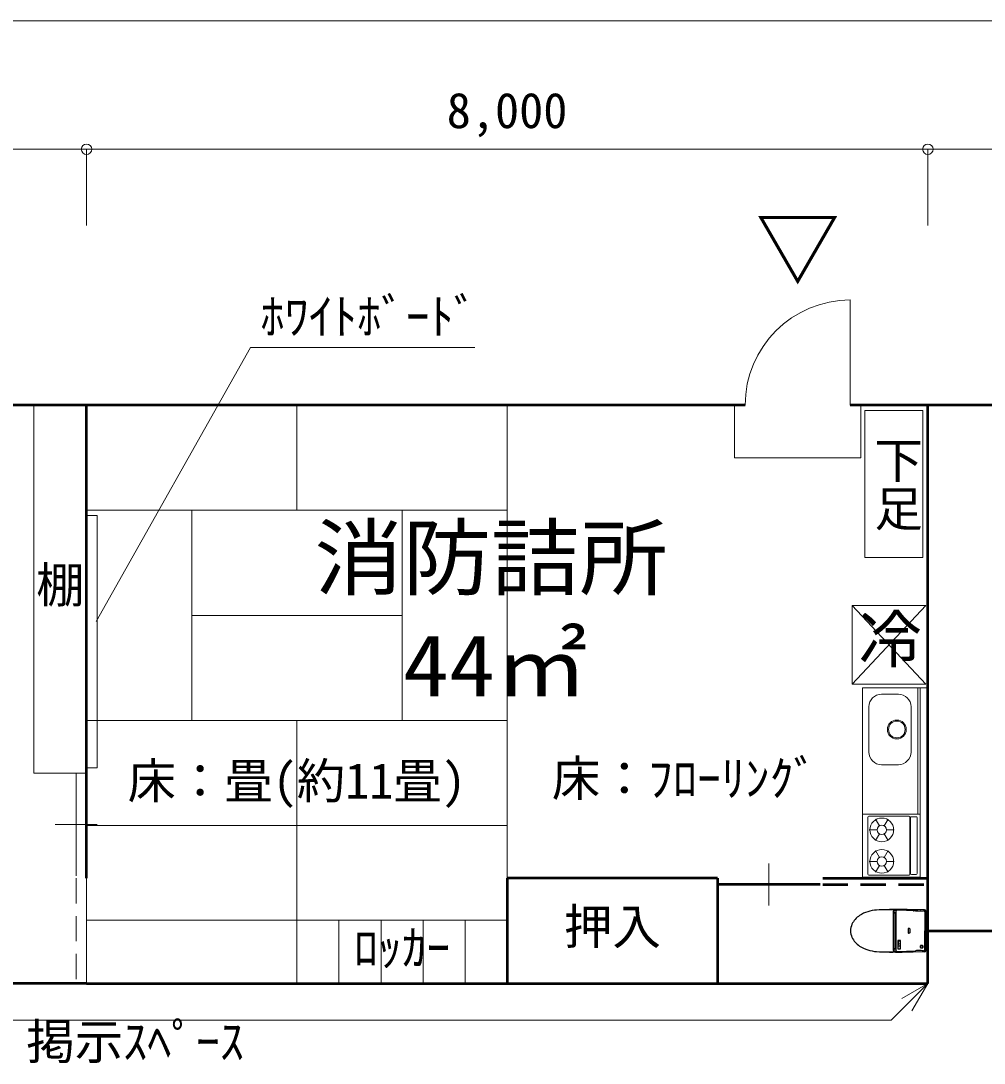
# Model space of a CAD drawing. Units: millimetres at full size, sheet at 1:200; details may follow other scales. Extents: x -55340 to 55340, y -38040 to 38040.
# Drawn here: x -11222 to -2062, y -9987 to -73 of the extents above; entities that cross this region are included whole.
import ezdxf
from ezdxf.enums import TextEntityAlignment as Align

# ---------------------------------------------------------------- set-up
doc = ezdxf.new("R2010")
doc.units = ezdxf.units.MM
doc.header["$LTSCALE"] = 200
doc.header["$PDMODE"] = 32
doc.header["$PDSIZE"] = 100
doc.linetypes.add('DASHED1', pattern=[1.8, 1.2, -0.6])
doc.layers.add('1-1_中心線', color=7, linetype='Continuous', lineweight=18)
doc.styles.add('@ＭＳ ゴシック', font='')
doc.styles.add('ＭＳ ゴシック', font='')
doc.styles.get('@ＭＳ ゴシック').set_extended_font_data('@MS Gothic')
doc.styles.get('ＭＳ ゴシック').set_extended_font_data('MS Gothic')

msp = doc.modelspace()

# ---------------------------------------------------------------- linework, layer by layer
at = {"layer": '1-1_中心線', "color": 4, "lineweight": 9}
for p, q in [((17902.7, -73), (-21597.3, -73)), ((-10597.3, -1294.6), (-19097.3, -1294.6)), ((-10597.3, -1294.6), (-2597.3, -1294.6)), ((-10597.3, -1294.6), (-10597.3, -2018.7)), ((-2597.3, -1294.6), (-2597.3, -2018.7)), ((-2597.3, -1294.6), (-2597.3, -2018.7)), ((-2597.3, -1294.6), (3902.7, -1294.6)), ((-3316.8, -5632.8), (-2616.8, -6382.8)), ((-3316.8, -5632.8), (-3316.8, -6382.8)), ((-3316.8, -5632.8), (-2616.8, -5632.8)), ((-3316.8, -6382.8), (-2616.8, -5632.8)), ((-3316.8, -6382.8), (-2616.8, -6382.8)), ((-2669.8, -8228.1), (-2669.8, -6418.1))]:
    msp.add_line(p, q, dxfattribs=at)
at = {"layer": '1-1_中心線', "color": 3}
for p, q in [((-3335.1, -2728.1), (-3335.1, -3728.1)), ((-3196.4, -3778.1), (-3196.4, -5178.1)), ((-2646.4, -3778.1), (-3196.4, -3778.1)), ((-2646.4, -3778.1), (-2646.4, -5178.1)), ((-3196.4, -5178.1), (-2646.4, -5178.1)), ((-3219.8, -6418.1), (-2597.3, -6418.1)), ((-2693.8, -7618.1), (-2693.8, -6418.1)), ((-2669.8, -7618.1), (-2669.8, -6418.1)), ((-10697.3, -8204.4), (-10697.3, -7228.1)), ((-10697.3, -7716.3), (-10897.3, -7716.3)), ((-10697.3, -7716.3), (-10497.3, -7716.3)), ((-4109.2, -8286.7), (-4109.2, -8086.7)), ((-4109.2, -8286.7), (-4109.2, -8486.7))]:
    msp.add_line(p, q, dxfattribs=at)
at = {"layer": '1-1_中心線', "color": 5, "lineweight": 50}
for p, q in [((-4335.1, -3728.1), (-11347.3, -3728.1)), ((-10597.3, -7228.1), (-10597.3, -3728.1)), ((-4335.1, -3728.1), (-4597.3, -3728.1)), ((11527.7, -3728.1), (-3335.1, -3728.1)), ((-2597.3, -9228.1), (-2597.3, -3728.1)), ((-10597.3, -8228.1), (-10597.3, -7228.1)), ((-4597.3, -8228.1), (-6597.3, -8228.1)), ((-6597.3, -8228.1), (-6597.3, -9228.1)), ((-4597.3, -8228.1), (-4597.3, -9228.1)), ((-3597.3, -8228.1), (-2597.3, -8228.1)), ((-3621, -8286.7), (-4597.3, -8286.7)), ((-10597.3, -9228.1), (-19097.3, -9228.1)), ((-10597.3, -9228.1), (-2597.3, -9228.1))]:
    msp.add_line(p, q, dxfattribs=at)
at = {"layer": '1-1_中心線'}
for p, q in [((-11097.3, -7228.1), (-11097.3, -3728.1)), ((-8597.3, -4728.1), (-8597.3, -3728.1)), ((-6597.3, -8228.1), (-6597.3, -3728.1)), ((-4435.1, -3728.1), (-4435.1, -4228.1)), ((-3235.1, -3728.1), (-3235.1, -4228.1)), ((-3235.1, -4228.1), (-4435.1, -4228.1)), ((-6597.3, -4728.1), (-10597.3, -4728.1)), ((-9597.3, -6728.1), (-9597.3, -4728.1)), ((-7597.3, -6728.1), (-7597.3, -4728.1)), ((-10597.3, -4778.1), (-10497.3, -4778.1)), ((-10497.3, -7178.1), (-10497.3, -4778.1)), ((-9597.3, -5728.1), (-7597.3, -5728.1)), ((-3037.8, -6478.1), (-2877.8, -6478.1)), ((-3157.8, -7028.1), (-3157.8, -6598.1)), ((-2757.8, -6598.1), (-2757.8, -7028.1)), ((-6597.3, -6728.1), (-10597.3, -6728.1)), ((-11097.3, -7228.1), (-10597.3, -7228.1)), ((-10597.3, -7178.1), (-10497.3, -7178.1)), ((-3037.8, -7148.1), (-2877.8, -7148.1)), ((-6597.3, -7728.1), (-10597.3, -7728.1)), ((-10597.3, -7728.1), (-10597.3, -9228.1)), ((-3167.8, -8189.6), (-3167.8, -7646.6)), ((-3159.8, -7638.6), (-2775.8, -7638.6)), ((-3095.1, -7665.5), (-3057.9, -7729.8)), ((-3013.7, -7729.8), (-2976.6, -7665.5)), ((-2767.8, -7646.6), (-2767.8, -8189.6)), ((-2761.8, -7652.6), (-2761.8, -8183.6)), ((-2709.8, -7642.6), (-2751.8, -7642.6)), ((-2699.8, -7652.6), (-2699.8, -8183.6)), ((-3080.1, -7768.1), (-3154.3, -7768.1)), ((-3095.1, -7870.7), (-3057.9, -7806.4)), ((-3013.7, -7806.4), (-2976.6, -7870.7)), ((-2917.3, -7768.1), (-2991.6, -7768.1)), ((-3095.1, -7965.5), (-3057.9, -8029.8)), ((-3013.7, -8029.8), (-2976.6, -7965.5)), ((-3080.1, -8068.1), (-3154.3, -8068.1)), ((-3095.1, -8170.7), (-3057.9, -8106.4)), ((-3013.7, -8106.4), (-2976.6, -8170.7)), ((-2917.3, -8068.1), (-2991.6, -8068.1)), ((-3159.8, -8197.6), (-2775.8, -8197.6)), ((-2751.8, -8193.6), (-2709.8, -8193.6)), ((-8197.3, -8628.1), (-8197.3, -9228.1)), ((-7797.3, -8628.1), (-7797.3, -9228.1)), ((-7397.3, -8628.1), (-7397.3, -9228.1)), ((-6997.3, -8628.1), (-6997.3, -9228.1)), ((-2597.3, -9228.1), (-2948, -9578.8)), ((-2597.3, -9228.1), (-2845.9, -9371.6)), ((-2597.3, -9228.1), (-2748.7, -9490.4)), ((-18746.6, -9578.8), (-2948, -9578.8))]:
    msp.add_line(p, q, dxfattribs=at)
at = {"layer": '1-1_中心線', "color": 3, "linetype": 'DASHED1'}
msp.add_line((-10697.3, -8228.1), (-10697.3, -9228.1), dxfattribs=at)
at = {"layer": '1-1_中心線', "color": 5, "linetype": 'DASHED1', "lineweight": 50}
msp.add_line((-3597.3, -8286.7), (-2597.3, -8286.7), dxfattribs=at)
at = {"layer": '1-1_中心線', "color": 2, "lineweight": 25}
for p, q in [((-2958.1, -8525.4), (-2958.6, -8525.4)), ((-2958.6, -8525.4), (-2958.6, -8525.4)), ((-2958.1, -8525.4), (-2957.9, -8525.4)), ((-2933.1, -8525.8), (-2953.5, -8526)), ((-2909, -8525.6), (-2937.5, -8525.9)), ((-2917.1, -8525.8), (-2933.1, -8525.8)), ((-2876.5, -8525.4), (-2907.7, -8525.7)), ((-2796.4, -8526), (-2876.5, -8525.4)), ((-2828.8, -8525.6), (-2828.8, -8525.6)), ((-2828.8, -8525.6), (-2828.8, -8525.6)), ((-2828.8, -8525.6), (-2828.8, -8525.6)), ((-2796.4, -8526), (-2796.4, -8526)), ((-2629.3, -8527.9), (-2795.2, -8525.7)), ((-2795.2, -8525.7), (-2795.2, -8525.7)), ((-2924, -8914.6), (-2924, -8541.9)), ((-2918.5, -8557.6), (-2918.5, -8533.1)), ((-2916.4, -8557.3), (-2918.5, -8557.2)), ((-2916, -8558.1), (-2915.4, -8557.8)), ((-2912, -8562.1), (-2912, -8894.1)), ((-2907.3, -8557.7), (-2905.6, -8557.7)), ((-2905.6, -8557.7), (-2906.4, -8557.6)), ((-2905.7, -8894.5), (-2905.7, -8561.7)), ((-2905.6, -8557.7), (-2905.5, -8557.7)), ((-2903.7, -8559.9), (-2902.2, -8561.1)), ((-2901.7, -8561.8), (-2901.7, -8894.4)), ((-2898.4, -8913.5), (-2898.4, -8542.8)), ((-2714.1, -8538.9), (-2890.4, -8530.8)), ((-2878.2, -8528.1), (-2797, -8529)), ((-2796.8, -8529), (-2795.7, -8526.2)), ((-2795.9, -8526.5), (-2795.9, -8526.8)), ((-2738.5, -8537.3), (-2738.2, -8536.4)), ((-2713.8, -8538.6), (-2735.4, -8537.6)), ((-2691.5, -8536.8), (-2734.5, -8536)), ((-2699.5, -8536.1), (-2713.5, -8535.9)), ((-2713.5, -8536.4), (-2713.5, -8535.9)), ((-2691.5, -8536.8), (-2671.5, -8537.2)), ((-2617.6, -8916.3), (-2617.6, -8539.9)), ((-2617.6, -8539.9), (-2617.6, -8539.9)), ((-2784.2, -8708), (-2784.2, -8748.2)), ((-2784.2, -8708), (-2784.2, -8748.2)), ((-2772.1, -8706.5), (-2782.7, -8706.5)), ((-2772.1, -8706.5), (-2782.7, -8706.5)), ((-2770.6, -8708), (-2770.6, -8748.2)), ((-2770.6, -8708), (-2770.6, -8748.2)), ((-2881.9, -8820.8), (-2881.9, -8871.2)), ((-2858.3, -8819.5), (-2880.6, -8819.5)), ((-2857.1, -8871.2), (-2857.1, -8820.8)), ((-2772.1, -8749.7), (-2782.7, -8749.7)), ((-2772.1, -8749.7), (-2782.7, -8749.7)), ((-2625.8, -8908), (-2625.8, -8728.1)), ((-2921.6, -8898.6), (-2924, -8898.5)), ((-2924, -8900.6), (-2922.8, -8900.6)), ((-2921.8, -8922.2), (-2921.8, -8901.6)), ((-2921.6, -8898.6), (-2920, -8898.6)), ((-2921.5, -8899.2), (-2921.5, -8898.6)), ((-2921.5, -8898.8), (-2918.2, -8898.8)), ((-2921.5, -8899.1), (-2916.3, -8899)), ((-2920.2, -8901), (-2919.4, -8901.6)), ((-2919, -8919.3), (-2919, -8902.8)), ((-2917.3, -8898.6), (-2917.2, -8898.7)), ((-2915.4, -8898.4), (-2916, -8898.1)), ((-2905.6, -8898.5), (-2907.3, -8898.5)), ((-2906.3, -8898.7), (-2905.5, -8898.5)), ((-2905.5, -8898.5), (-2905.6, -8898.5)), ((-2890.4, -8925.5), (-2714.1, -8917.3)), ((-2881.9, -8876.4), (-2881.9, -8897.9)), ((-2880.6, -8872.5), (-2858.3, -8872.5)), ((-2859.3, -8874.1), (-2879.6, -8874.1)), ((-2879.6, -8900.1), (-2859.3, -8900.1)), ((-2857, -8897.9), (-2857, -8876.4)), ((-2668.5, -8887.6), (-2668.4, -8871.7)), ((-2668.5, -8887.6), (-2668.4, -8887.6)), ((-2668.4, -8871.7), (-2668.4, -8887.6)), ((-2665.4, -8890.8), (-2649.7, -8890.8)), ((-2665.4, -8891), (-2649.7, -8890.9)), ((-2665.3, -8868.3), (-2649.7, -8868.3)), ((-2649.7, -8868.4), (-2665.3, -8868.4)), ((-2646.4, -8887.6), (-2646.4, -8871.7)), ((-2646.2, -8871.7), (-2646.2, -8887.6)), ((-2617.6, -8916.3), (-2617.6, -8916.3)), ((-2956.9, -8930.5), (-2930.6, -8930.7)), ((-2907, -8929.7), (-2907.3, -8929.1)), ((-2906.2, -8925.9), (-2906.4, -8926.1)), ((-2898.1, -8928.8), (-2893.1, -8928.8)), ((-2897.8, -8930.2), (-2847.2, -8930)), ((-2893.1, -8928.8), (-2848.5, -8928.4)), ((-2877.1, -8930.3), (-2867.7, -8930.3)), ((-2838.3, -8929.1), (-2838.4, -8928.7))]:
    msp.add_line(p, q, dxfattribs=at)
at = {"layer": '1-1_中心線'}
for points in [[(-6905.4, -3181.5), (-9038, -3181.5), (-10506.8, -5786.3)], [(-8597.3, -6728.1), (-8597.3, -7728.1), (-8597.3, -8628.1), (-10597.3, -8628.1)], [(-6597.3, -8628.1), (-8597.3, -8628.1), (-8597.3, -9228.1)]]:
    msp.add_lwpolyline(points, dxfattribs=at)
at = {"layer": '1-1_中心線', "color": 5, "lineweight": 50}
msp.add_lwpolyline([(-2597.3, -8728.1), (6402.7, -8728.1), (6402.7, -3728.1)], dxfattribs=at)
at = {"layer": '1-1_中心線', "color": 3}
msp.add_lwpolyline([(-3219.8, -6418.1), (-3219.8, -7618.1), (-2669.8, -7618.1)], dxfattribs=at)
msp.add_lwpolyline([(-2669.8, -8218.1), (-2669.8, -7618.1), (-3219.8, -7618.1), (-3219.8, -8218.1)], close=True, dxfattribs=at)
at = {"layer": '1-1_中心線', "color": 2, "lineweight": 25}
for points in [[(-2625.8, -8548.3), (-2625.8, -8548.3), (-2625.8, -8728.1)], [(-2882.1, -8876.4), (-2882.1, -8889.5), (-2882.1, -8895.9), (-2882.1, -8897.5), (-2882.1, -8897.9)], [(-2859.4, -8873.9), (-2872, -8873.9), (-2877.9, -8873.9), (-2879.3, -8873.9), (-2879.7, -8873.9)], [(-2879.7, -8900.3), (-2867.1, -8900.3), (-2861.2, -8900.3), (-2859.7, -8900.3), (-2859.4, -8900.3)], [(-2856.9, -8897.9), (-2856.9, -8884.8), (-2856.9, -8878.4), (-2856.9, -8876.8), (-2856.9, -8876.4)], [(-2962.6, -8929.5), (-2962.7, -8929.5), (-2963.1, -8929.7)], [(-2629.3, -8928.3), (-2735.9, -8929.9), (-2842.4, -8930.9), (-2906.4, -8931.1), (-2922.4, -8931.1), (-2926.4, -8931.1), (-2927.4, -8931.1)]]:
    msp.add_lwpolyline(points, dxfattribs=at)
for points in [[(-2876.5, -8834.3), (-2873.4, -8834.3), (-2873.4, -8830.3), (-2876.5, -8830.3)], [(-2876.5, -8854.2), (-2873.3, -8854.2), (-2873.4, -8850.2), (-2876.5, -8850.2)], [(-2865.6, -8834.3), (-2862.4, -8834.3), (-2862.4, -8830.3), (-2865.6, -8830.3)], [(-2865.6, -8854.2), (-2862.4, -8854.2), (-2862.4, -8850.2), (-2865.6, -8850.2)]]:
    msp.add_lwpolyline(points, close=True, dxfattribs=at)
at = {"layer": '1-1_中心線'}
for centre, radius in [((-2892.8, -6813.1), 90), ((-2892.8, -6813.1), 79), ((-3035.8, -7768.1), 112.5), ((-3035.8, -7768.1), 44.2), ((-3035.8, -8068.1), 112.5), ((-3035.8, -8068.1), 44.2)]:
    msp.add_circle(centre, radius, dxfattribs=at)
at = {"layer": '1-1_中心線', "color": 3}
msp.add_arc((-3335.1, -3728.1), 1000, 90, 180, dxfattribs=at)
at = {"layer": '1-1_中心線'}
for centre, radius, start, end in [((-3037.8, -6598.1), 120, 90, 180), ((-2877.8, -6598.1), 120, 0, 90), ((-3037.8, -7028.1), 120, 180, 270), ((-2877.8, -7028.1), 120, 270, 0), ((-3159.8, -7646.6), 8, 90, 180), ((-2775.8, -7646.6), 8, 0, 90), ((-2751.8, -7652.6), 10, 90, 180), ((-2709.8, -7652.6), 10, 0, 90), ((-3159.8, -8189.6), 8, 180, 270), ((-2775.8, -8189.6), 8, 270, 0), ((-2751.8, -8183.6), 10, 180, 270), ((-2709.8, -8183.6), 10, 270, 0)]:
    msp.add_arc(centre, radius, start, end, dxfattribs=at)
at = {"layer": '1-1_中心線', "color": 2, "lineweight": 25}
for centre, radius, start, end in [((-2959.1, -8535.1), 9.76, 87.35752, 126.51899), ((-2958, -8527.6), 2.21, 81.10521, 86.54905), ((-2956.9, -8514.5), 11.4, 265.68039, 267.72618), ((-2957.7, -8525.9), 0.51, 43.94456, 85.77412), ((-2957.7, -8525.9), 0.52, 8.80249, 43.26045), ((-2955, -8451.8), 74.2, 268.19392, 271.15975), ((-2957.4, -8525.9), 0.2, 331.44697, 6.29333), ((-2915, -8320.8), 205, 269.40509, 272.03411), ((-2908.7, -8531.8), 6.18, 79.50184, 92.48626), ((-2768.3, -8576.7), 120.5, 154.80307, 156.17409), ((-2796.4, -8526.5), 0.5, 355.75349, 89.37407), ((-2795.2, -8526.2), 0.5, 89.43603, 157.56166), ((-2795.2, -8526.2), 0.5, 157.56231, 180.04334), ((-3121.3, -8766.5), 222.3, 124.20698, 153.09347), ((-3069.4, -8856.9), 326.3, 92.72851, 122.82607), ((-2957.1, -10722.1), 2194.8, 90.7675, 93.33978), ((-2964.5, -10122.7), 1595.4, 88.72917, 90.78958), ((-2926.7, -8615), 87.3, 78.72283, 91.58177), ((-2907.3, -8541.3), 16.8, 159.35272, 182.14445), ((-2922.5, -8469), 89.4, 269.04883, 274.17453), ((-2919, -8537.4), 4.4, 103.74371, 152.90112), ((-2918, -8539.3), 6.5, 90.65264, 108.64671), ((-2919.2, -8557.7), 0.72, 327.03196, 2.72837), ((-2916.8, -8428.5), 104.3, 269.30853, 274.97264), ((-2916.1, -8705.5), 148.3, 86.23861, 90.10373), ((-2916, -8562.1), 4, 0.02779, 89.96349), ((-2909.2, -8684.7), 127, 89.13024, 92.80232), ((-2909.7, -8536), 6.68, 58.44549, 89.14007), ((-2909.6, -8519.2), 13.4, 278.04511, 283.01746), ((-2906.8, -8531.2), 1.02, 279.7308, 327.41197), ((-2906.7, -8531.2), 0.96, 322.10663, 61.19968), ((-2846, -8560.7), 59.7, 177.09809, 180.9368), ((-2905.9, -8558.6), 1, 25.87757, 65.36486), ((-2897.8, -8553.7), 8.51, 211.6887, 226.3086), ((-2903.2, -8562.3), 1.54, 17.90583, 48.28962), ((-2890.6, -8538.8), 8.01, 89.23312, 179.9087), ((-2939.4, -8542.1), 41, 359.03542, 4.64198), ((-2877.5, -8512.5), 15.5, 266.14559, 267.1851), ((-2797.1, -8526.8), 2.25, 271.48, 280.84837), ((-2734.6, -8509.2), 28.4, 262.06259, 268.41144), ((-2737.8, -8536.7), 0.57, 103.39257, 146.56343), ((-2736.7, -8542.1), 6.06, 90.3172, 101.10748), ((-2735.4, -8573.9), 37.9, 88.57022, 91.97164), ((-2681.1, -7826.6), 713.1, 267.34778, 269.9214), ((-2681.7, -7850.4), 689, 267.32768, 269.15252), ((-2698.2, -8536.6), 1.32, 158.67401, 184.40152), ((-2682.5, -7923.4), 615.9, 269.1232, 270.77497), ((-2680.4, -8068.3), 471.4, 269.79744, 273.18279), ((-2673.5, -8462.1), 77.1, 269.53231, 274.60497), ((-2671.5, -8585.3), 48.1, 86.55587, 89.98203), ((-2669, -8546.9), 9.68, 79.53812, 87.35208), ((-2667.4, -8538.2), 0.81, 49.21906, 79.69112), ((-2667.6, -8536.1), 2.89, 275.17257, 283.52674), ((-2667.3, -8538), 0.52, 0.08794, 46.4365), ((-2668.7, -8538.1), 2.02, 335.54494, 4.21153), ((-2658.7, -8435.6), 103.5, 272.48602, 280.24158), ((-2640.9, -8532), 5.44, 276.4652, 307.65881), ((-2609.6, -8555.7), 34.1, 125.38729, 145.29086), ((-2637.8, -8548.3), 12, 0.30896, 88.98525), ((-2629.5, -8539.9), 12, 359.99046, 89.0253), ((-3182.1, -8727.9), 150.7, 155.72885, 180.08801), ((-2782.7, -8708), 1.5, 90, 180), ((-2782.7, -8708), 1.5, 90, 180), ((-2772.1, -8708), 1.5, 0, 90), ((-2772.1, -8708), 1.5, 0, 90), ((-3182.1, -8728.4), 150.7, 179.91187, 204.27115), ((-3128.7, -8696.2), 212.7, 206.24455, 236.455), ((-2880.6, -8820.8), 1.24, 90.18602, 180.23207), ((-2880.6, -8820.8), 1.25, 90.25123, 180.16698), ((-2858.3, -8820.8), 1.25, 359.85443, 89.75718), ((-2782.7, -8748.2), 1.5, 180, 270), ((-2782.7, -8748.2), 1.5, 180, 270), ((-2772.1, -8748.2), 1.5, 270, 0), ((-2772.1, -8748.2), 1.5, 270, 0), ((-3066.8, -8591.4), 334.4, 237.54704, 266.89829), ((-2923.4, -9018.2), 120.3, 86.48459, 90.29206), ((-2923.4, -8825.9), 72.4, 269.55138, 273.97721), ((-2907.5, -8915), 16.5, 178.81034, 200.71203), ((-2923.1, -8958.3), 60.3, 85.47737, 90.79961), ((-2919.1, -8918.9), 4.3, 206.53786, 256.77069), ((-2922.7, -8901.6), 0.94, 356.60925, 93.53553), ((-2921.3, -8920.6), 1.89, 261.49026, 343.0148), ((-2919.6, -8899.2), 1.91, 180, 249.67561), ((-2919.8, -8973.5), 74.9, 88.37683, 90.20083), ((-2920.7, -8902.7), 1.68, 357.33423, 41.09017), ((-2922.9, -8919.2), 3.97, 330.93223, 357.70357), ((-2918.4, -8898.1), 0.01, 279.10497, 1.23208), ((-2918.2, -8884.4), 14.3, 269.98033, 272.82599), ((-2917.7, -8900.3), 1.67, 75.67839, 87.87791), ((-2917.4, -8898.4), 0.39, 262.58782, 300.38503), ((-2916, -8750.7), 148.3, 269.89627, 273.76139), ((-2916, -8894.1), 4, 270.03651, 359.97221), ((-2909.2, -8771.6), 127, 267.19768, 270.86976), ((-2846, -8895.5), 59.7, 179.0632, 182.90191), ((-2905.9, -8897.6), 1, 294.63256, 334.12501), ((-2897.4, -8902.8), 8.93, 128.13171, 148.10335), ((-2904.7, -8892.9), 3.33, 302.50119, 333.86896), ((-2890.6, -8917.5), 8.01, 180.0913, 270.76688), ((-2939.4, -8914.2), 41, 355.35802, 0.96458), ((-2879.7, -8876.4), 2.44, 90.21241, 180.20199), ((-2879.7, -8897.9), 2.44, 179.82567, 269.78284), ((-2880.6, -8871.2), 1.25, 179.85285, 269.74798), ((-2880.6, -8871.2), 1.25, 179.79001, 269.81069), ((-2879.6, -8876.4), 2.24, 90.27214, 180.18396), ((-2879.6, -8897.9), 2.24, 179.77445, 269.7951), ((-2859.4, -8876.4), 2.44, 359.82997, 89.78981), ((-2859.4, -8897.9), 2.44, 270.20483, 0.19882), ((-2859.3, -8876.4), 2.24, 359.78067, 89.80122), ((-2859.3, -8897.9), 2.24, 270.2618, 0.18175), ((-2858.3, -8871.2), 1.25, 270.17819, 0.22858), ((-2680.9, -9633.7), 717.1, 91.12091, 92.65173), ((-2682.2, -9517.9), 601.3, 88.15396, 91.21329), ((-2665.3, -8887.7), 3.23, 177.77727, 267.54907), ((-2665.1, -8871.6), 3.27, 92.55982, 181.53813), ((-2665.2, -8871.6), 3.19, 92.81574, 181.15463), ((-2665.3, -8887.7), 3.12, 177.5086, 267.92889), ((-2668.1, -9122.3), 205.4, 83.15901, 88.53984), ((-2649.7, -8871.7), 3.28, 0.52449, 90.47336), ((-2649.7, -8887.6), 3.27, 269.43079, 359.59147), ((-2649.6, -8871.7), 3.38, 0.46864, 90.58186), ((-2649.6, -8887.6), 3.38, 269.47662, 359.49423), ((-2647, -8946.4), 28.4, 72.85993, 83.19584), ((-2639.3, -8921.5), 2.3, 43.83378, 73.14749), ((-2637.8, -8907.9), 12, 271.01475, 359.69104), ((-2609.6, -8900.5), 34.1, 214.70914, 234.61271), ((-2629.5, -8916.3), 12, 270.9762, 0.00804), ((-2957.9, -6756.3), 2172.7, 266.64813, 269.63922), ((-2961.3, -7878.4), 1050.6, 269.4416, 272.42147), ((-2958.2, -8918.7), 12.3, 237.10895, 241.57655), ((-2963.3, -8928.6), 1.09, 230.31448, 281.82451), ((-2952.7, -8900.3), 30.9, 251.15877, 255.56211), ((-2957.5, -8917), 13.6, 257.26778, 272.27371), ((-2930.4, -8969.9), 39.2, 86.69768, 90.21187), ((-2927.9, -8930.6), 0.5, 206.78938, 269.91647), ((-2927.4, -8927.2), 3.89, 262.84174, 270.35375), ((-2929.7, -8988.6), 66.2, 79.79516, 81.67444), ((-2915.6, -8994), 70.6, 83.04272, 91.87976), ((-2917, -8924.8), 3.24, 271.58772, 285.14867), ((-2917.3, -8901.9), 26, 272.4461, 289.27902), ((-2908.6, -8920.9), 5.62, 268.65441, 293.11748), ((-2899.8, -9009.5), 80.7, 88.80832, 95.31642), ((-2907, -8925.3), 1.39, 43.66809, 91.23661), ((-2906.6, -8929.5), 0.5, 213.71302, 270.28808), ((-2900.1, -8868.6), 61.7, 263.98357, 272.12398), ((-2906.7, -8925.1), 1, 301.70041, 45.10354), ((-2877.1, -8930), 0.3, 207.73894, 270.0261), ((-2867.7, -8930), 0.3, 269.9739, 342.5332), ((-2845, -8983), 54.8, 83.11338, 93.65229), ((-2845.4, -8882.5), 47.5, 267.78308, 278.0063), ((-2838.8, -8929.1), 0.5, 270.45986, 358.5874)]:
    msp.add_arc(centre, radius, start, end, dxfattribs=at)
at = {"layer": '1-1_中心線', "color": 4}
for p in [(-10597.3, -1294.6), (-2597.3, -1294.6)]:
    msp.add_point(p, dxfattribs=at)

# ---------------------------------------------------------------- texts
at = {"layer": '1-1_中心線', "color": 2, "style": 'ＭＳ ゴシック'}
for s, p in [('8,000', (-7172.3, -1194.6)), ('ﾎﾜｲﾄﾎﾞｰﾄﾞ', (-8944.9, -3153.8)), ('棚', (-11077.3, -5708.1)), ('床：畳(約11畳)', (-10207.3, -7571.2)), ('床：ﾌﾛｰﾘﾝｸﾞ', (-6173.6, -7548.2)), ('押入', (-6057.3, -8958.1)), ('ﾛｯｶｰ', (-8057.3, -9158.1)), ('壁面：掲示ｽﾍﾟｰｽ', (-12549.8, -10051.4))]:
    msp.add_text(s, height=337.2, dxfattribs=at).set_placement(p, align=Align.BOTTOM_LEFT)
at = {"layer": '1-1_中心線', "color": 3, "style": 'ＭＳ ゴシック'}
msp.add_text('▽', height=586.5, dxfattribs=at).set_placement((-4235.1, -2703.4), align=Align.BOTTOM_LEFT)
at = {"layer": '1-1_中心線', "color": 2, "style": '@ＭＳ ゴシック'}
msp.add_text('下足', height=337.2, rotation=270, dxfattribs=at).set_placement((-3151.4, -4018.1), align=Align.BOTTOM_LEFT)
at = {"layer": '1-1_中心線', "color": 3, "style": 'ＭＳ ゴシック'}
for s, width, p in [('消防詰所', 1.05, (-8430.6, -5648.6)), ('44㎡', 1.1, (-7590.6, -6674.2))]:
    msp.add_text(s, height=586.5, dxfattribs=dict(at, width=width)).set_placement(p, align=Align.BOTTOM_LEFT)
at = {"layer": '1-1_中心線', "style": 'ＭＳ ゴシック'}
msp.add_text('冷', height=439.9, dxfattribs=at).set_placement((-3255.6, -6305.4), align=Align.BOTTOM_LEFT)

doc.saveas('drawing.dxf')
